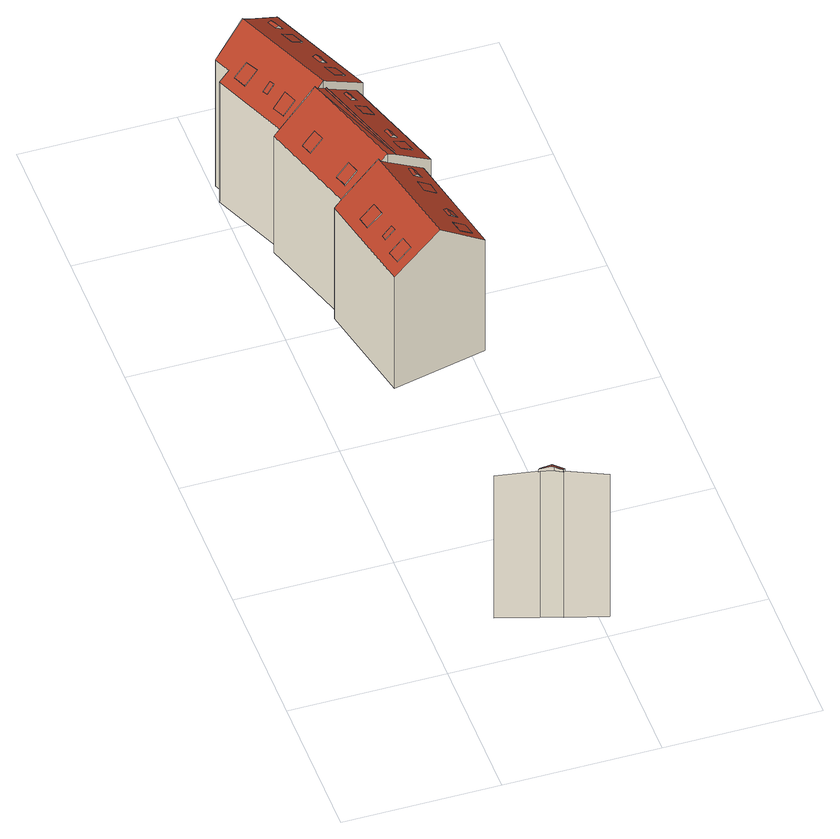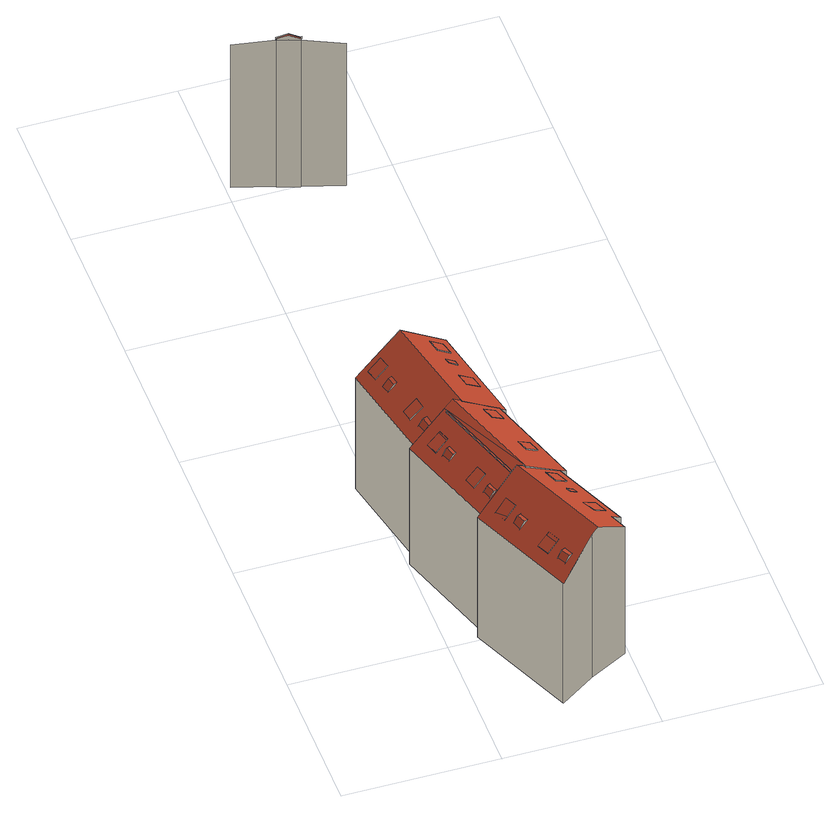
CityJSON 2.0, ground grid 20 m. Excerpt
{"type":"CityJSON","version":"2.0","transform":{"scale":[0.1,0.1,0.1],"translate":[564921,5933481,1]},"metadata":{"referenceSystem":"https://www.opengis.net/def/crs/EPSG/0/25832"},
"CityObjects":{
"building1":{"type":"Building","attributes":{"Grundfläche 2D":"19094.941454","Grundhöhe NN":"4.316"},"children":["building1-1"],"geometry":[{"type":"MultiSurface","lod":"3","boundaries":[[[0,1,2,3,4,5,6]],[[7,6,5,8]],[[9,10,11,12,13,14,15,16,17,18]],[[19,20,7,8,21]],[[22,20,19,23]],[[24,25,22,23,26,27,28]]],"semantics":{"surfaces":[{"type":"WallSurface"}],"values":[0,0,0,0,0,0]}}]},
"building1-1":{"type":"BuildingInstallation","parents":["building1"],"geometry":[{"type":"MultiSurface","lod":"3","boundaries":[[[29,30,31,32,16]],[[33,34,29,16,35]],[[35,16,32,12,11,10]],[[10,23,19,34,33,35]],[[29,34,19,21,8,30]],[[8,5,12,32,31,30]]],"semantics":{"surfaces":[{"type":"RoofSurface"},{"type":"WallSurface"}],"values":[0,0,1,1,1,1]}}]},
"building2":{"type":"Building","attributes":{"Grundfläche 2D":"523.779062","Grundhöhe NN":"1.436"},"children":["building2-1","building2-2","building2-3","building2-4","building2-5","building2-6","building2-7","building2-8","building2-9","building2-10","building2-11","building2-12","building2-13","building2-14","building2-15","building2-16","building2-17","building2-18","building2-19","building2-20","building2-21"],"geometry":[{"type":"Solid","lod":"3","boundaries":[[[[36,37,38,39,40,41]],[[42,43,44,45,40,39,46]],[[47,48,49,50,51,52,53,54]],[[55,56,50,49,57,58,59,60,61]],[[62,63,64,65,66,67]],[[66,68,67]],[[68,69,56,70,62,67]],[[71,72,73,42,74,75,38,76,70,77]],[[76,62,70]],[[75,39,38]],[[39,75,74,46]],[[74,42,46]],[[43,78,79,44]],[[45,44,79,80]],[[41,40,45,80,81]],[[36,41,81,82]],[[83,48,47,54,84,85]],[[57,49,48,83,86]],[[58,57,86,87]],[[59,58,87,88]],[[60,59,88,89]],[[69,50,56]],[[66,65,90,91,53,52,51,50,69,68]],[[54,53,91,84]],[[55,70,56]],[[70,55,61,77]],[[92,72,71,77,61,60,89]],[[72,92,78,43,73]],[[43,42,73]],[[37,76,38]],[[93,64,63,62,76,37,36,82]],[[65,64,93,90]],[[87,86,83,85,84,91,90,93,82,81,80,79,78,92,89,88]]]],"semantics":{"surfaces":[{"type":"RoofSurface"},{"type":"WallSurface"},{"type":"GroundSurface"}],"values":[[0,0,0,0,0,0,0,0,0,1,1,1,1,1,1,1,1,1,1,1,1,1,1,1,1,1,1,1,1,1,1,1,2]]}}]},
"building2-1":{"type":"BuildingInstallation","parents":["building2"],"geometry":[{"type":"MultiSurface","lod":"3","boundaries":[[[94,95,96,97]],[[98,95,94,99]],[[98,100,96,95]],[[100,101,97,96]],[[101,99,94,97]]],"semantics":{"surfaces":[{"type":"RoofSurface"},{"type":"WallSurface"}],"values":[0,1,1,1,1]}}]},
"building2-2":{"type":"BuildingInstallation","parents":["building2"],"geometry":[{"type":"MultiSurface","lod":"3","boundaries":[[[102,103,104,105]],[[104,103,106,107]],[[102,105,108,109]],[[105,104,107,108]],[[103,102,109,106]]],"semantics":{"surfaces":[{"type":"RoofSurface"},{"type":"WallSurface"}],"values":[0,1,1,1,1]}}]},
"building2-3":{"type":"BuildingInstallation","parents":["building2"],"geometry":[{"type":"MultiSurface","lod":"3","boundaries":[[[110,111,112,113]],[[113,112,114,115]],[[110,113,115,116]],[[111,110,116,117]],[[112,111,117,114]]],"semantics":{"surfaces":[{"type":"RoofSurface"},{"type":"WallSurface"}],"values":[0,1,1,1,1]}}]},
"building2-4":{"type":"BuildingInstallation","parents":["building2"],"geometry":[{"type":"MultiSurface","lod":"3","boundaries":[[[118,119,120,121]],[[121,120,122,123]],[[118,121,123,124]],[[119,118,124,125]],[[120,119,125,122]]],"semantics":{"surfaces":[{"type":"RoofSurface"},{"type":"WallSurface"}],"values":[0,1,1,1,1]}}]},
"building2-5":{"type":"BuildingInstallation","parents":["building2"],"geometry":[{"type":"MultiSurface","lod":"3","boundaries":[[[126,127,128,129]],[[129,128,130,131]],[[126,129,131,132]],[[127,126,132,133]],[[128,127,133,130]]],"semantics":{"surfaces":[{"type":"RoofSurface"},{"type":"WallSurface"}],"values":[0,1,1,1,1]}}]},
"building2-6":{"type":"BuildingInstallation","parents":["building2"],"geometry":[{"type":"MultiSurface","lod":"3","boundaries":[[[134,135,136,137]],[[135,134,138,139]],[[138,134,137]],[[140,136,135,139]]],"semantics":{"surfaces":[{"type":"RoofSurface"},{"type":"WallSurface"}],"values":[0,0,1,1]}}]},
"building2-7":{"type":"BuildingInstallation","parents":["building2"],"geometry":[{"type":"MultiSurface","lod":"3","boundaries":[[[141,142,143,144]],[[142,141,145,146]],[[143,142,146]],[[145,141,144]]],"semantics":{"surfaces":[{"type":"RoofSurface"},{"type":"WallSurface"}],"values":[0,0,1,1]}}]},
"building2-8":{"type":"BuildingInstallation","parents":["building2"],"geometry":[{"type":"MultiSurface","lod":"3","boundaries":[[[147,148,149,150]],[[148,147,151,152]],[[150,149,153,154]],[[147,150,154,151]],[[149,148,152,153]]],"semantics":{"surfaces":[{"type":"RoofSurface"},{"type":"WallSurface"}],"values":[0,1,1,1,1]}}]},
"building2-9":{"type":"BuildingInstallation","parents":["building2"],"geometry":[{"type":"MultiSurface","lod":"3","boundaries":[[[155,156,157,158,159]],[[156,155,160,161]],[[162,160,155,159,158]],[[156,161,157]]],"semantics":{"surfaces":[{"type":"RoofSurface"},{"type":"WallSurface"}],"values":[0,0,1,1]}}]},
"building2-10":{"type":"BuildingInstallation","parents":["building2"],"geometry":[{"type":"MultiSurface","lod":"3","boundaries":[[[163,164,165,166]],[[164,163,167,168]],[[165,164,168]],[[167,163,166]]],"semantics":{"surfaces":[{"type":"RoofSurface"},{"type":"WallSurface"}],"values":[0,0,1,1]}}]},
"building2-11":{"type":"BuildingInstallation","parents":["building2"],"geometry":[{"type":"MultiSurface","lod":"3","boundaries":[[[169,170,171,172]],[[172,171,173,174]],[[169,172,174,175]],[[170,169,175,176]],[[171,170,176,173]]],"semantics":{"surfaces":[{"type":"RoofSurface"},{"type":"WallSurface"}],"values":[0,1,1,1,1]}}]},
"building2-12":{"type":"BuildingInstallation","parents":["building2"],"geometry":[{"type":"MultiSurface","lod":"3","boundaries":[[[177,178,179,180,181,182]],[[182,181,180,183,184]],[[184,185,177,182]],[[186,179,178,177,185,187]],[[186,183,180,179]]],"semantics":{"surfaces":[{"type":"RoofSurface"},{"type":"WallSurface"}],"values":[0,1,1,1,1]}}]},
"building2-13":{"type":"BuildingInstallation","parents":["building2"],"geometry":[{"type":"MultiSurface","lod":"3","boundaries":[[[188,189,190,191]],[[191,190,192,193]],[[188,191,193,194]],[[189,188,194,195]],[[190,189,195,192]]],"semantics":{"surfaces":[{"type":"RoofSurface"},{"type":"WallSurface"}],"values":[0,1,1,1,1]}}]},
"building2-14":{"type":"BuildingInstallation","parents":["building2"],"geometry":[{"type":"MultiSurface","lod":"3","boundaries":[[[196,197,198,199]],[[199,198,200,201]],[[196,199,201,202]],[[197,196,202,203]],[[203,200,198,197]]],"semantics":{"surfaces":[{"type":"RoofSurface"},{"type":"WallSurface"}],"values":[0,1,1,1,1]}}]},
"building2-15":{"type":"BuildingInstallation","parents":["building2"],"geometry":[{"type":"MultiSurface","lod":"3","boundaries":[[[204,205,206,207]],[[205,204,208,209]],[[206,205,209]],[[208,204,207]]],"semantics":{"surfaces":[{"type":"RoofSurface"},{"type":"WallSurface"}],"values":[0,0,1,1]}}]},
"building2-16":{"type":"BuildingInstallation","parents":["building2"],"geometry":[{"type":"MultiSurface","lod":"3","boundaries":[[[210,211,212,213]],[[213,212,214,215]],[[215,216,210,213]],[[211,210,216,217]],[[217,214,212,211]]],"semantics":{"surfaces":[{"type":"RoofSurface"},{"type":"WallSurface"}],"values":[0,1,1,1,1]}}]},
"building2-17":{"type":"BuildingInstallation","parents":["building2"],"geometry":[{"type":"MultiSurface","lod":"3","boundaries":[[[218,68,67,219]],[[218,66,68]],[[219,67,220,221]],[[218,219,221,66]]],"semantics":{"surfaces":[{"type":"RoofSurface"},{"type":"WallSurface"}],"values":[0,1,1,1]}}]},
"building2-18":{"type":"BuildingInstallation","parents":["building2"],"geometry":[{"type":"MultiSurface","lod":"3","boundaries":[[[222,223,224,225,226]],[[227,228,224,223]],[[229,230,222,226]],[[227,223,222,230,231]],[[229,226,225,224,228,232]]],"semantics":{"surfaces":[{"type":"RoofSurface"},{"type":"WallSurface"}],"values":[0,1,1,1,1]}}]},
"building2-19":{"type":"BuildingInstallation","parents":["building2"],"geometry":[{"type":"MultiSurface","lod":"3","boundaries":[[[233,234,235,236]],[[237,234,233,238,239]],[[237,240,235,234]],[[241,236,235,240,242]],[[241,238,233,236]]],"semantics":{"surfaces":[{"type":"RoofSurface"},{"type":"WallSurface"}],"values":[0,1,1,1,1]}}]},
"building2-20":{"type":"BuildingInstallation","parents":["building2"],"geometry":[{"type":"MultiSurface","lod":"3","boundaries":[[[243,244,245,246]],[[247,248,249,244,243]],[[248,247,243,246,250]],[[245,244,249,251]]],"semantics":{"surfaces":[{"type":"RoofSurface"},{"type":"WallSurface"}],"values":[0,0,1,1]}}]},
"building2-21":{"type":"BuildingInstallation","parents":["building2"],"geometry":[{"type":"MultiSurface","lod":"3","boundaries":[[[252,253,254,255]],[[255,254,256,257]],[[252,255,257,258]],[[253,252,258,259]],[[254,253,259,256]]],"semantics":{"surfaces":[{"type":"RoofSurface"},{"type":"WallSurface"}],"values":[0,1,1,1,1]}}]}
},
"vertices":[
[72,44,33],[72,44,159],[72,44,221],[72,44,259],[72,44,265],[124,28,272],[124,28,33],[124,29,33],[124,29,272],[152,18,272],[150,18,272],[137,22,274],[124,27,272],[122,27,272],[122,27,276],[124,27,276],[137,22,281],[150,18,276],[152,18,276],[151,20,272],[151,20,33],[138,25,274],[151,19,33],[151,19,272],[203,3,159],[203,3,33],[203,3,265],[203,3,259],[203,3,221],
[138,25,281],[124,29,275],[124,28,275],[124,27,275],[151,19,275],[151,20,275],[150,18,275],
[187,647,185],[137,631,224],[128,629,231],[127,628,232],[157,494,232],[217,508,185],[99,625,211],[75,619,192],[66,616,185],[95,481,185],[126,632,232],[100,932,199],[55,902,237],[46,898,244],[103,768,244],[107,769,241],[152,789,206],[161,793,199],[101,932,199],[93,764,236],[95,764,237],[5,875,210],[14,853,210],[1,848,200],[43,749,199],[92,767,236],[149,635,230],[187,647,201],[197,650,193],[152,789,193],[107,769,228],[147,640,230],[105,768,230],[103,768,231],[93,764,238],[43,749,200],[34,746,193],[75,619,193],[126,632,231],[127,628,231],[137,631,238],[92,767,238],[75,619,4],[66,616,4],[95,481,4],[217,508,4],[187,647,4],[55,902,4],[101,932,4],[100,932,4],[5,875,4],[14,853,4],[1,848,4],[43,749,4],[152,789,4],[161,793,4],[34,746,4],[197,650,4],
[104,583,209],[85,579,195],[89,562,195],[108,566,209],[85,579,194],[104,583,208],[89,562,194],[108,566,208],
[101,532,199],[114,535,209],[112,542,209],[100,539,199],[114,535,208],[112,542,208],[100,539,198],[101,532,198],
[104,496,195],[122,500,209],[118,517,209],[100,513,195],[118,517,208],[100,513,194],[104,496,194],[122,500,208],
[185,591,196],[182,607,196],[165,604,209],[168,588,209],[165,604,208],[168,588,208],[185,591,195],[182,607,195],
[203,513,196],[199,529,196],[182,525,209],[186,509,209],[182,525,208],[186,509,208],[203,513,195],[199,529,195],
[187,541,205],[184,553,205],[180,552,206],[183,540,206],[195,543,196],[192,555,196],[184,553,202],
[170,619,205],[167,632,205],[163,631,206],[165,618,206],[177,621,196],[174,633,196],
[43,797,213],[53,802,222],[50,808,222],[40,803,213],[43,797,212],[53,802,221],[50,808,221],[40,803,212],
[122,825,219],[117,837,219],[112,835,219],[117,823,219],[121,825,219],[129,828,209],[124,840,210],[121,825,215],
[91,897,219],[85,909,219],[81,907,219],[86,895,219],[97,900,210],[92,912,210],
[51,761,208],[68,768,222],[61,785,222],[44,777,208],[61,785,221],[44,777,207],[51,761,207],[68,768,221],
[135,818,209],[129,815,214],[119,811,222],[126,795,222],[141,802,210],[142,802,209],[126,795,221],[142,802,208],[135,818,208],[119,811,221],[129,815,213],
[105,888,209],[89,881,221],[96,865,221],[112,872,209],[96,865,220],[112,872,208],[105,888,208],[89,881,220],
[24,823,209],[42,831,222],[34,847,222],[17,840,209],[34,847,221],[17,840,208],[24,823,208],[42,831,221],
[137,759,213],[133,771,213],[129,770,213],[133,757,213],[143,761,205],[139,773,205],
[84,631,203],[101,637,216],[96,653,216],[79,647,203],[96,653,215],[79,647,202],[84,631,202],[101,637,215],
[107,769,230],[149,641,230],[147,640,229],[149,641,228],
[162,657,216],[179,662,204],[174,678,204],[168,676,208],[157,672,216],[179,662,203],[174,678,203],[157,672,215],[162,657,215],[177,662,204],[168,676,207],
[75,717,216],[58,711,203],[63,696,203],[80,702,216],[58,711,202],[75,717,215],[67,715,209],[63,696,202],[80,702,215],[77,701,213],
[162,683,213],[158,696,213],[154,694,213],[158,682,213],[163,684,212],[169,686,204],[164,698,205],[163,684,209],[155,695,211],
[155,733,204],[150,749,204],[134,743,216],[139,728,216],[134,743,215],[139,728,215],[155,733,203],[150,749,203]
]}
